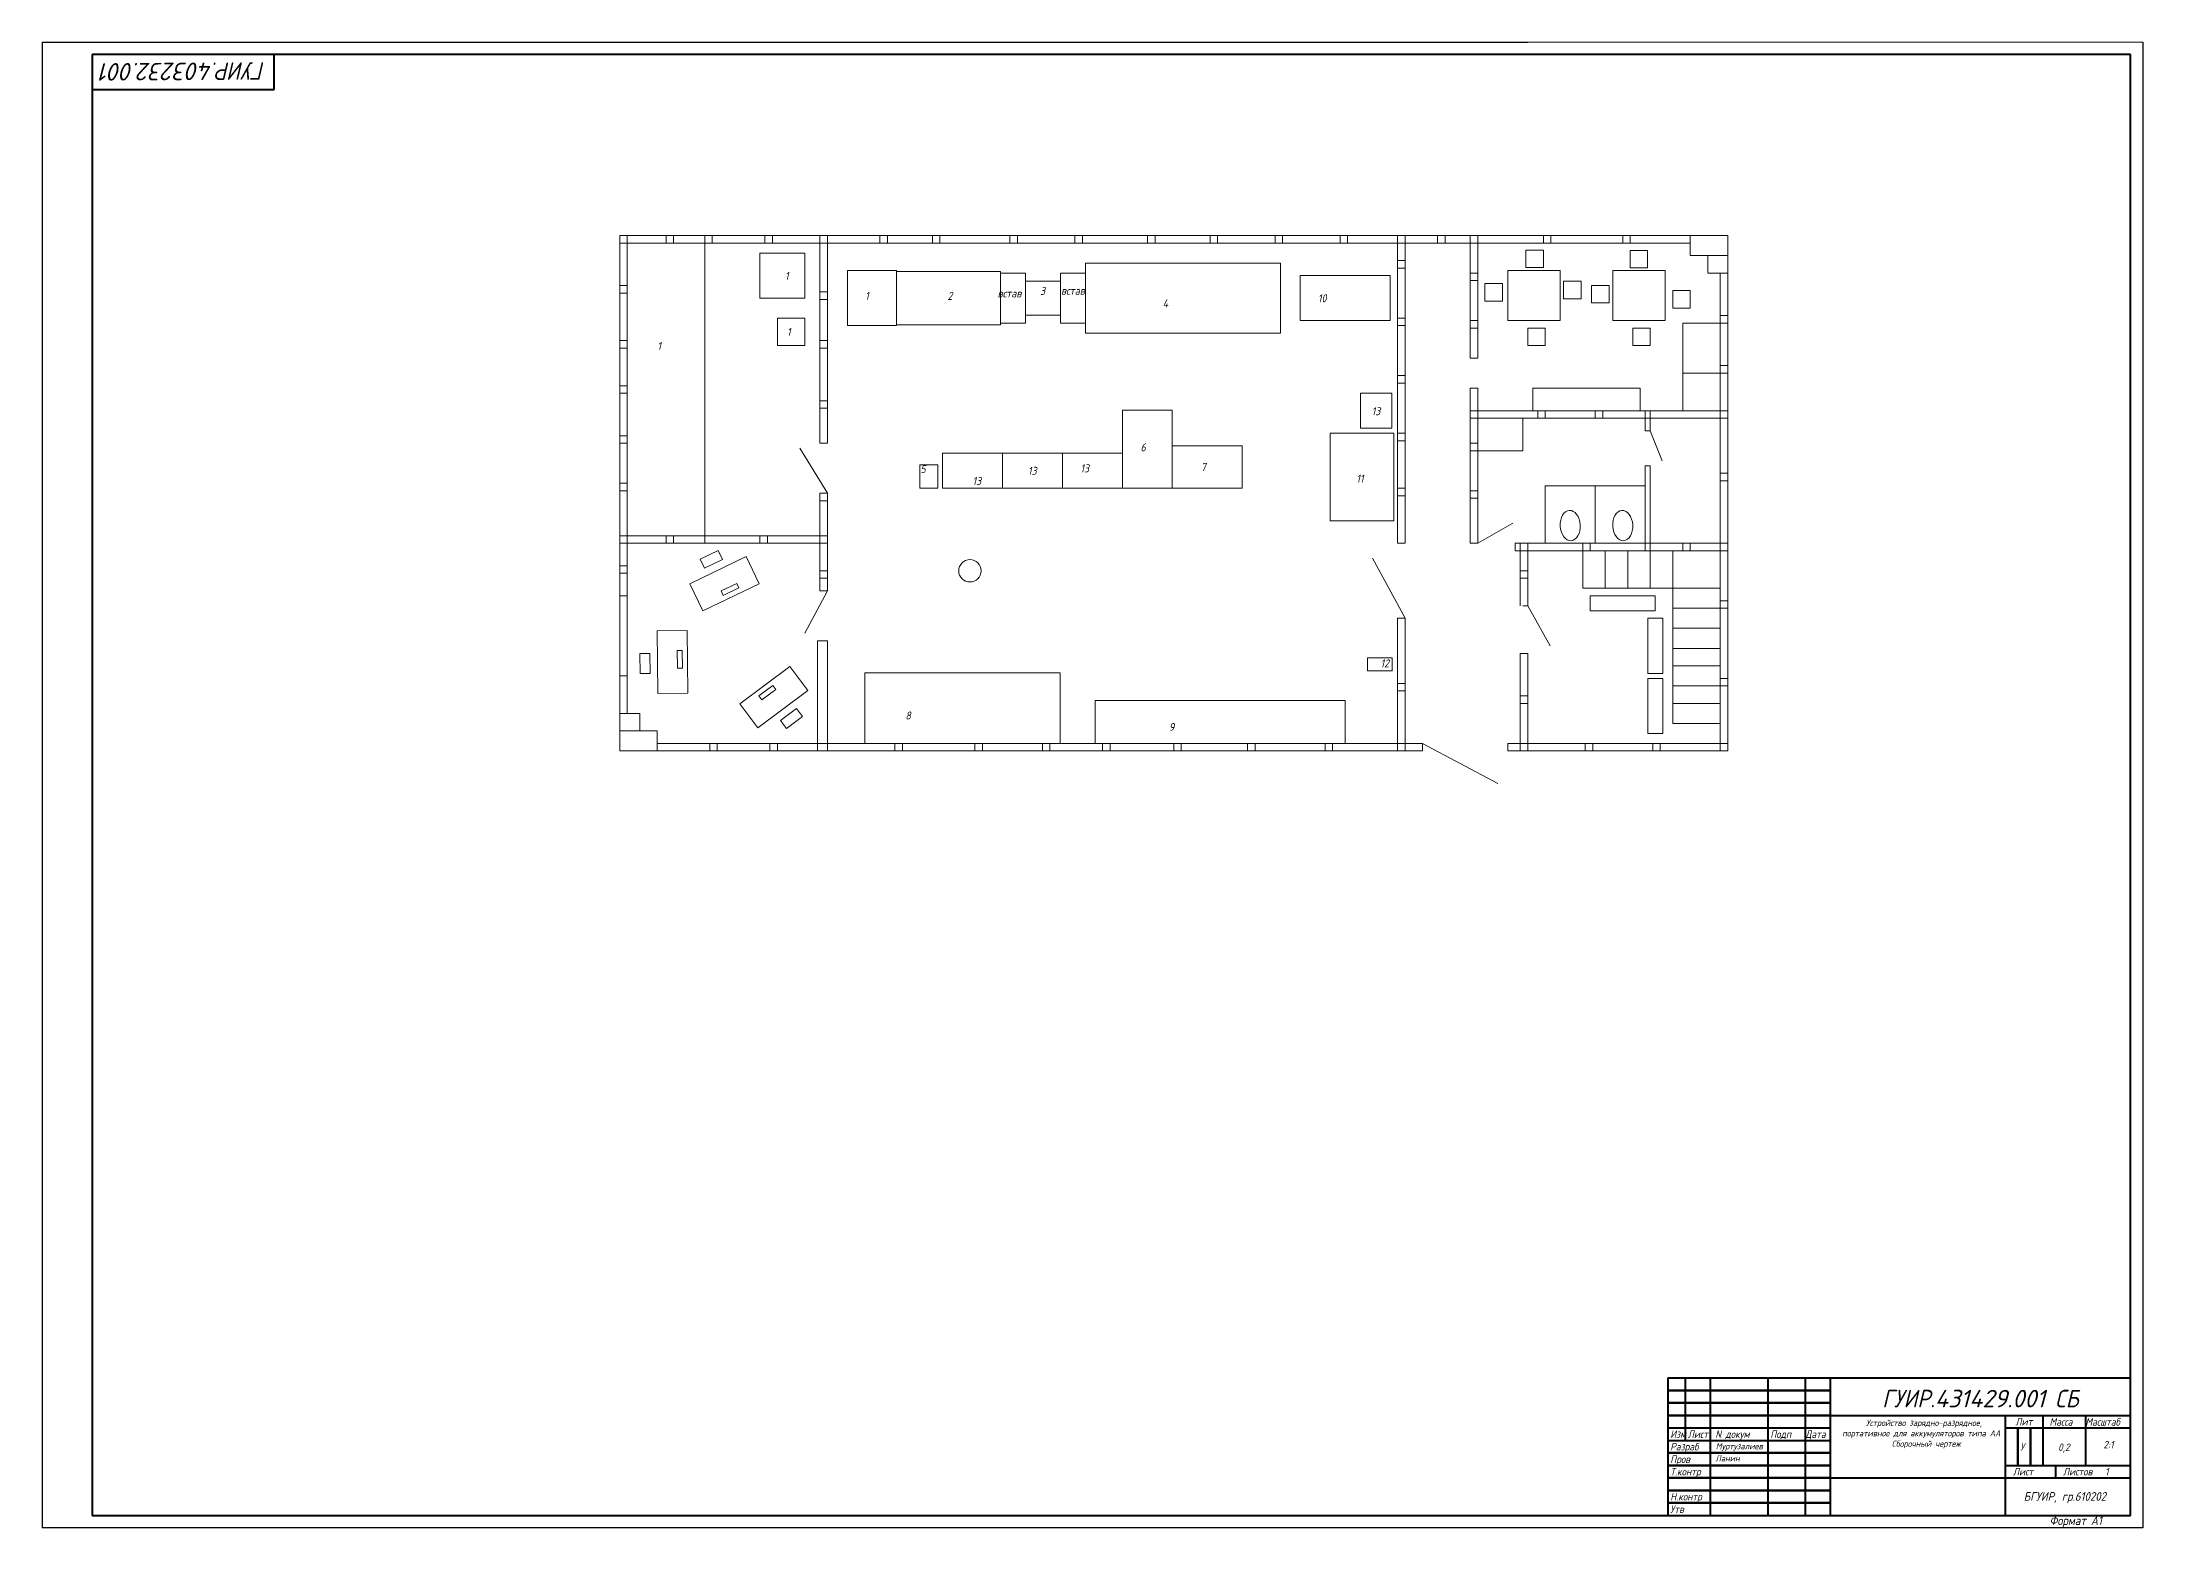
# Model space of a CAD drawing. Header units: millimetres. Extents: x 1142 to 3824, y -37 to 1280.
# Drawn here: x 1998 to 2838, y 686 to 1280 of the extents above; entities that cross this region are included whole.
import ezdxf

# ---------------------------------------------------------------- set-up
doc = ezdxf.new("R2010")
doc.units = ezdxf.units.MM
doc.header["$LTSCALE"] = 0.5
doc.layers.get('0').update_dxf_attribs({"lineweight": 60})
doc.layers.add('RAHMEN025', color=7, linetype='Continuous')
doc.layers.add('TopOverlay', color=2, linetype='Continuous')
doc.layers.add('TXT', color=220, linetype='Continuous', lineweight=20)
doc.layers.add('Рамка', color=7, linetype='Continuous', lineweight=60)
doc.styles.get("Standard").update_dxf_attribs({"font": 'isocpeui.ttf', "width": 0.9})

msp = doc.modelspace()

# ---------------------------------------------------------------- linework, layer by layer
at = {"color": 0, "lineweight": 40}
for p, q in [((2833, 1275.37), (2018, 1275.37)), ((2018, 1275.37), (2018, 691.37)), ((2090.77, 1261.37), (2090.77, 1275.37)), ((2833, 691.37), (2833, 1275.37)), ((2018, 1261.37), (2090.75, 1261.37)), ((2018, 691.37), (2833, 691.37))]:
    msp.add_line(p, q, dxfattribs=at)
at = {"color": 0}
for p, q in [((2648, 741.37), (2713, 741.37)), ((2648, 736.37), (2713, 736.37)), ((2788, 726.37), (2788, 711.37)), ((2793, 726.37), (2793, 711.37)), ((2648, 716.37), (2713, 716.37)), ((2648, 711.37), (2713, 711.37)), ((2648, 701.37), (2713, 701.37)), ((2648, 696.37), (2713, 696.37))]:
    msp.add_line(p, q, dxfattribs=at)
at = {"color": 0, "linetype": 'Continuous'}
for p, q in [((2648, 731.37), (2713, 731.37)), ((2713, 706.37), (2648, 706.37))]:
    msp.add_line(p, q, dxfattribs=at)
at = {"color": 0, "lineweight": 40}
for points in [[(2648, 746.37), (2833, 746.37)], [(2648, 746.37), (2648, 691.37)], [(2655, 746.37), (2655, 721.37)], [(2665, 746.37), (2665, 691.37)], [(2688, 746.37), (2688, 691.37)], [(2703, 746.37), (2703, 691.37)], [(2713, 691.37), (2713, 746.37)], [(2713, 731.37), (2833, 731.37)], [(2783, 691.37), (2783, 731.37)], [(2798, 731.37), (2798, 712.37), (2798, 711.37)], [(2815, 731.37), (2815, 711.37)], [(2648, 726.37), (2713, 726.37)], [(2783, 726.37), (2833, 726.37)], [(2648, 721.37), (2713, 721.37)], [(2713, 706.37), (2833, 706.37)], [(2783, 711.37), (2833, 711.37)], [(2803, 711.37), (2803, 706.37)]]:
    msp.add_lwpolyline(points, dxfattribs=at)
at = {"layer": 'RAHMEN025', "color": 0}
for p, q in [((2838, 1280.37), (2838, 686.37)), ((2838, 686.37), (1998, 686.37))]:
    msp.add_line(p, q, dxfattribs=at)
at = {"layer": 'TopOverlay', "color": 0, "lineweight": 13}
for p, q in [((2232, 1203), (2229, 1203)), ((2229, 1203), (2229, 1200)), ((2232, 1203), (2672, 1203)), ((2309, 1200), (2309, 1203)), ((2312, 1200), (2312, 1203)), ((2540, 1200), (2540, 1203)), ((2543, 1200), (2543, 1203)), ((2569, 1200), (2569, 1203)), ((2572, 1200), (2572, 1203)), ((2672, 1203), (2672, 997)), ((2229, 1140), (2229, 1200)), ((2309, 1200), (2309, 1155)), ((2312, 1200), (2312, 1120)), ((2543, 1200), (2540, 1200)), ((2540, 1200), (2540, 1080)), ((2543, 1200), (2543, 1080)), ((2569, 1154), (2569, 1200)), ((2569, 1200), (2572, 1200)), ((2572, 1200), (2572, 1154)), ((2320, 1167), (2320, 1189)), ((2320, 1189), (2339.6, 1189)), ((2339.6, 1189), (2339.6, 1167)), ((2339.6, 1167), (2320, 1167)), ((2309, 1155), (2309, 1120)), ((2572, 1154), (2569, 1154)), ((2669, 1150), (2669, 1080)), ((2229, 1106), (2229, 1140)), ((2569, 1130), (2569, 1142)), ((2569, 1142), (2572, 1142)), ((2572, 1142), (2572, 1130)), ((2572, 1133), (2569, 1133)), ((2569, 1130), (2669, 1130)), ((2569.01, 1080), (2569.01, 1130)), ((2654, 1133), (2572, 1133)), ((2572, 1130), (2572, 1080)), ((2639.01, 1130), (2639, 1133)), ((2639.01, 1130), (2639, 1125)), ((2641, 1130), (2639.01, 1130)), ((2641, 1130), (2641, 1133)), ((2641, 1130), (2641, 1125)), ((2312, 1100), (2301, 1118)), ((2309, 1120), (2312, 1120)), ((2641, 1125), (2639, 1125)), ((2641.01, 1124.98), (2645.82, 1112.93)), ((2639.01, 1080), (2639, 1111)), ((2639, 1111), (2641, 1111)), ((2641, 1111), (2641, 1080)), ((2229, 1059), (2229, 1106)), ((2599, 1080), (2599, 1103)), ((2599, 1103), (2639.01, 1103)), ((2619, 1080), (2619, 1103)), ((2309, 1080), (2309, 1100)), ((2309, 1100), (2312, 1100)), ((2312, 1080), (2312, 1100)), ((2572, 1080), (2586.05, 1088)), ((2232, 1083), (2229, 1083)), ((2232, 1080), (2229, 1080)), ((2312, 1083), (2232, 1083)), ((2312, 1080), (2232, 1080)), ((2309, 1061), (2309, 1080)), ((2312, 1080), (2312, 1061)), ((2543, 1080), (2540, 1080)), ((2572, 1080), (2569.01, 1080)), ((2669, 1080), (2587, 1080)), ((2587, 1080), (2587, 1077)), ((2669, 1077), (2587, 1077)), ((2589, 1055), (2589, 1077)), ((2592, 1062), (2592, 1077)), ((2609, 1080), (2669, 1080)), ((2614, 1062), (2614, 1077)), ((2623, 1062), (2623, 1077)), ((2632, 1062), (2632, 1077)), ((2639, 1077), (2639, 1080)), ((2669, 1080), (2639.01, 1080)), ((2641, 1080), (2641, 1077)), ((2641, 1062), (2641, 1077)), ((2650, 1062), (2650, 1077)), ((2669, 1080), (2672, 1080)), ((2669, 1077), (2672, 1077)), ((2543, 1050), (2530, 1074)), ((2229, 997), (2229, 1059)), ((2312, 1061), (2303, 1044)), ((2312, 1061), (2309, 1061)), ((2592, 1062), (2592, 1055)), ((2614, 1062), (2650, 1062)), ((2650, 1062), (2650, 1008)), ((2650, 1062), (2669, 1062)), ((2540, 1000), (2540, 1050)), ((2540, 1050), (2543, 1050)), ((2543, 1050), (2543, 1000)), ((2592, 1055), (2590, 1055)), ((2601, 1039), (2592, 1055)), ((2650, 1054), (2669, 1054)), ((2650, 1046), (2669, 1046)), ((2308, 1000), (2308, 1041)), ((2312, 1041), (2308, 1041)), ((2312, 1041), (2312, 1000)), ((2589, 1000), (2589, 1036)), ((2589, 1036), (2592, 1036)), ((2592, 1000), (2592, 1036)), ((2592, 1036), (2592, 1036)), ((2650, 1038), (2669, 1038)), ((2650, 1031), (2669, 1031)), ((2650, 1023), (2669, 1023)), ((2650, 1016), (2669, 1016)), ((2312, 1000), (2308, 1000)), ((2312, 1000), (2308, 1000)), ((2308, 1000), (2308, 997)), ((2312, 1000), (2312, 997)), ((2543, 1000), (2540, 1000)), ((2540, 997), (2540, 1000)), ((2550, 997), (2550, 1000)), ((2550, 1000), (2580, 984)), ((2584, 997), (2584, 1000)), ((2669, 1000), (2589, 1000)), ((2592, 1000), (2589, 1000)), ((2589, 1000), (2589, 997)), ((2669, 1000), (2609, 1000)), ((2650, 1008), (2669, 1008)), ((2669, 1000), (2669, 997)), ((2550, 997), (2229, 997)), ((2543, 997), (2540, 997)), ((2672, 997), (2584, 997))]:
    msp.add_line(p, q, dxfattribs=at)
for points in [[(2232, 1203), (2229, 1203), (2229, 1200), (2232, 1200)], [(2250.5, 1203), (2247.5, 1203), (2247.5, 1200), (2250.5, 1200)], [(2266, 1203), (2263, 1203), (2263, 1200), (2266, 1200)], [(2290, 1203), (2287, 1203), (2287, 1200), (2290, 1200)], [(2336, 1203), (2333, 1203), (2333, 1200), (2336, 1200)], [(2357, 1203), (2354, 1203), (2354, 1200), (2357, 1200)], [(2388, 1203), (2385, 1203), (2385, 1200), (2388, 1200)], [(2414, 1203), (2411, 1203), (2411, 1200), (2414, 1200)], [(2443, 1203), (2440, 1203), (2440, 1200), (2443, 1200)], [(2468, 1203), (2465, 1203), (2465, 1200), (2468, 1200)], [(2494, 1203), (2491, 1203), (2491, 1200), (2494, 1200)], [(2520, 1203), (2517, 1203), (2517, 1200), (2520, 1200)], [(2559, 1203), (2556, 1203), (2556, 1200), (2559, 1200)], [(2601.28, 1203), (2598.28, 1203), (2598.28, 1200), (2601.28, 1200)], [(2633, 1203), (2630, 1203), (2630, 1200), (2633, 1200)], [(2657, 1203), (2657, 1195), (2672, 1195), (2672, 1203)], [(2232, 1200), (2263, 1200), (2263, 1080), (2232, 1080)], [(2303, 1196), (2285, 1196), (2285, 1178), (2303, 1178)], [(2543, 1193), (2540, 1193), (2540, 1190), (2543, 1190)], [(2591.28, 1197.18), (2598.28, 1197.18), (2598.28, 1190.18), (2591.28, 1190.18)], [(2632.94, 1197.1), (2639.94, 1197.1), (2639.94, 1190.1), (2632.94, 1190.1)], [(2381.2, 1188.7), (2339.6, 1188.7), (2339.6, 1167.3), (2381.2, 1167.3)], [(2381.2, 1188), (2391.2, 1188), (2391.2, 1168), (2381.2, 1168)], [(2391.2, 1184.8), (2405.2, 1184.8), (2405.2, 1171.2), (2391.2, 1171.2)], [(2405.2, 1188), (2415.2, 1188), (2415.2, 1168), (2405.2, 1168)], [(2415.2, 1192), (2493.2, 1192), (2493.2, 1164), (2415.2, 1164)], [(2501, 1169), (2537, 1169), (2537, 1187), (2501, 1187)], [(2572, 1188), (2569, 1188), (2569, 1185), (2572, 1185)], [(2584, 1189), (2605, 1189), (2605, 1169), (2584, 1169)], [(2606.32, 1184.78), (2613.32, 1184.78), (2613.32, 1177.78), (2606.32, 1177.78)], [(2626, 1189), (2647, 1189), (2647, 1169), (2626, 1169)], [(2232, 1183), (2229, 1183), (2229, 1180), (2232, 1180)], [(2312, 1180.5), (2309, 1180.5), (2309, 1177.5), (2312, 1177.5)], [(2574.9, 1183.81), (2581.9, 1183.81), (2581.9, 1176.81), (2574.9, 1176.81)], [(2617.55, 1183.1), (2624.55, 1183.1), (2624.55, 1176.1), (2617.55, 1176.1)], [(2650, 1181), (2657, 1181), (2657, 1174), (2650, 1174)], [(2303, 1159), (2292, 1159), (2292, 1170), (2303, 1170)], [(2543, 1170), (2540, 1170), (2540, 1167), (2543, 1167)], [(2572, 1169), (2569, 1169), (2569, 1166), (2572, 1166)], [(2669, 1168), (2654, 1168), (2654, 1133), (2669, 1133)], [(2672, 1171), (2669, 1171), (2669, 1168), (2672, 1168)], [(2232, 1161), (2229, 1161), (2229, 1158), (2232, 1158)], [(2312, 1161), (2309, 1161), (2309, 1158), (2312, 1158)], [(2592, 1166), (2599, 1166), (2599, 1159), (2592, 1159)], [(2634, 1166), (2641, 1166), (2641, 1159), (2634, 1159)], [(2672, 1151), (2669, 1151), (2669, 1148), (2672, 1148)], [(2232, 1143), (2229, 1143), (2229, 1140), (2232, 1140)], [(2543, 1147), (2540, 1147), (2540, 1144), (2543, 1144)], [(2654, 1133), (2669, 1133), (2669, 1148), (2654, 1148)], [(2312, 1137), (2309, 1137), (2309, 1134), (2312, 1134)], [(2537.73, 1140.01), (2525.13, 1140.01), (2525.13, 1126.01), (2537.73, 1126.01)], [(2594, 1133), (2637, 1133), (2637, 1142), (2594, 1142)], [(2430, 1133.21), (2449.8, 1133.21), (2449.8, 1102.01), (2430, 1102.01)], [(2572, 1130), (2589.99, 1130), (2589.99, 1117), (2572, 1117)], [(2599, 1133), (2596, 1133), (2596, 1130), (2599, 1130)], [(2622, 1133), (2619, 1133), (2619, 1130), (2622, 1130)], [(2672, 1133), (2669, 1133), (2669, 1130), (2672, 1130)], [(2232, 1123), (2229, 1123), (2229, 1120), (2232, 1120)], [(2477.8, 1119.01), (2449.8, 1119.01), (2449.8, 1102.01), (2477.8, 1102.01)], [(2538.5, 1124), (2538.5, 1089), (2513, 1089), (2513, 1124)], [(2543, 1124), (2540, 1124), (2540, 1121), (2543, 1121)], [(2572.01, 1120), (2569.01, 1120), (2569.01, 1117), (2572.01, 1117)], [(2356.2, 1111.4), (2349, 1111.4), (2349, 1102), (2356.2, 1102)], [(2358, 1102.01), (2382, 1102.01), (2382, 1116.01), (2358, 1116.01)], [(2382, 1102), (2406, 1102), (2406, 1116), (2382, 1116)], [(2406, 1102.01), (2430, 1102.01), (2430, 1116.01), (2406, 1116.01)], [(2232, 1104), (2229, 1104), (2229, 1101), (2232, 1101)], [(2543, 1102), (2540, 1102), (2540, 1099), (2543, 1099)], [(2572.01, 1101), (2569.01, 1101), (2569.01, 1098), (2572.01, 1098)], [(2672, 1108), (2669, 1108), (2669, 1105), (2672, 1105)], [(2312, 1100), (2309, 1100), (2309, 1097), (2312, 1097)], [(2250.5, 1083), (2247.5, 1083), (2247.5, 1080), (2250.5, 1080)], [(2262.91, 1069.99), (2261.17, 1073.59), (2268.38, 1077.06), (2270.12, 1073.45)], [(2288, 1083), (2285, 1083), (2285, 1080), (2288, 1080)], [(2592, 1080), (2589, 1080), (2589, 1077), (2592, 1077)], [(2617, 1080), (2614, 1080), (2614, 1077), (2617, 1077)], [(2657, 1080), (2654, 1080), (2654, 1077), (2657, 1077)], [(2232, 1071), (2229, 1071), (2229, 1068), (2232, 1068)], [(2262.2, 1053), (2257, 1063.81), (2279.53, 1074.65), (2284.73, 1063.84)], [(2312, 1069), (2309, 1069), (2309, 1066), (2312, 1066)], [(2592, 1069), (2589, 1069), (2589, 1066), (2592, 1066)], [(2229, 1059), (2232, 1059), (2232, 1027), (2229, 1027)], [(2270.35, 1059.14), (2269.48, 1060.94), (2275.79, 1063.97), (2276.65, 1062.17)], [(2617, 1059), (2643, 1059), (2643, 1053), (2617, 1053)], [(2646, 1028), (2640, 1028), (2640, 1050), (2646, 1050)], [(2672, 1057), (2669, 1057), (2669, 1054), (2672, 1054)], [(2256.18, 1020.14), (2244.18, 1020), (2243.9, 1045), (2255.9, 1045.14)], [(2241.09, 1027.96), (2237.09, 1027.92), (2237, 1035.92), (2241, 1035.96)], [(2254.07, 1030.11), (2252.07, 1030.09), (2251.99, 1037.09), (2253.99, 1037.11)], [(2528, 1029), (2537.8, 1029), (2537.8, 1034.2), (2528, 1034.2)], [(2297, 1030.8), (2304.2, 1021.2), (2284.2, 1006.2), (2277, 1015.8)], [(2327, 1028.2), (2405.1, 1028.2), (2405.1, 1000), (2327, 1000)], [(2646, 1004), (2640, 1004), (2640, 1026), (2646, 1026)], [(2672, 1026), (2669, 1026), (2669, 1023), (2672, 1023)], [(2290.2, 1023.2), (2291.4, 1021.6), (2285.8, 1017.4), (2284.6, 1019)], [(2419, 1017.2), (2519, 1017.2), (2519, 1000), (2419, 1000)], [(2543, 1024), (2540, 1024), (2540, 1021), (2543, 1021)], [(2592, 1019), (2589, 1019), (2589, 1016), (2592, 1016)], [(2299.6, 1014), (2302, 1010.8), (2295.6, 1006), (2293.2, 1009.2)], [(2229, 1005), (2229, 997), (2244, 997), (2244, 1005)], [(2268, 1000), (2265, 1000), (2265, 997), (2268, 997)], [(2292, 1000), (2289, 1000), (2289, 997), (2292, 997)], [(2342, 1000), (2339, 1000), (2339, 997), (2342, 997)], [(2374, 1000), (2371, 1000), (2371, 997), (2374, 997)], [(2401, 1000), (2398, 1000), (2398, 997), (2401, 997)], [(2425, 1000), (2422, 1000), (2422, 997), (2425, 997)], [(2543, 1000), (2450.5, 1000), (2450.5, 997), (2543, 997)], [(2453.5, 1000), (2450.5, 1000), (2450.5, 997), (2453.5, 997)], [(2483, 1000), (2480, 1000), (2480, 997), (2483, 997)], [(2514, 1000), (2511, 1000), (2511, 997), (2514, 997)], [(2592, 1000), (2672, 1000), (2672, 997), (2592, 997)], [(2618, 1000), (2615, 1000), (2615, 997), (2618, 997)], [(2645, 1000), (2642, 1000), (2642, 997), (2645, 997)], [(2672, 1000), (2669, 1000), (2669, 997), (2672, 997)]]:
    msp.add_lwpolyline(points, close=True, dxfattribs=at)
for points in [[(2664, 1195), (2664, 1188), (2672, 1188), (2672, 1203)], [(2232, 1012), (2232, 1200), (2657, 1200)], [(2669, 1188), (2669, 1000), (2584, 1000)], [(2237, 1005), (2237, 1012), (2229, 1012), (2229, 997), (2237, 997)], [(2540, 1000), (2244, 1000)], [(2550, 1000), (2543, 1000)]]:
    msp.add_lwpolyline(points, dxfattribs=at)
msp.add_circle((2369, 1069), 4.47, dxfattribs=at)
for centre in [(2609.01, 1087.08), (2630.01, 1087.08)]:
    msp.add_ellipse(centre, major_axis=(-0.36, 6.07), ratio=0.657596, start_param=-3.141592653589793, end_param=3.141592653589793, dxfattribs=at)
at = {"layer": 'TXT', "color": 0}
msp.add_line((2592, 1280.37), (2838, 1280.37), dxfattribs=at)
at = {"layer": 'Рамка', "color": 0, "lineweight": -2}
for q in [(1998, 686.37), (2592, 1280.37)]:
    msp.add_line((1998, 1280.37), q, dxfattribs=at)

# ---------------------------------------------------------------- texts
at = {"color": 0, "width": 0.9}
for s, height, p in [('Изм', 3, (2649, 722.37)), ('Лист', 3, (2656, 722.37)), ('N докум', 3, (2667, 722.37)), ('Подп', 3, (2689, 722.37)), ('Дата', 3, (2703, 722.37)), ('Лит', 3, (2787, 727.37)), ('Масса', 3, (2800.63, 727.28)), ('Масштаб', 3, (2815, 727.28)), ('Разраб', 3, (2649, 717.37)), ('Пров', 3, (2649, 712.37)), ('Ланин', 2.5, (2667.04, 712.96)), ('Муртузалиев', 2.5, (2667.19, 717.82)), ('у', 3, (2789.17, 718.19)), ('0,2', 3, (2804.09, 717.14)), ('2:1', 3, (2822.15, 718.14)), ('Т.контр', 3, (2649, 707.37)), ('Лист', 3, (2786, 707.37)), ('Листов   1', 3, (2806, 707.37)), ('Н.контр', 3, (2649, 697.37)), ('БГУИР, гр.610202', 3.5, (2790.3, 697.22)), ('Утв', 3, (2649, 692.37))]:
    msp.add_text(s, height=height, dxfattribs=at).set_placement(p)
at = {"color": 0, "linetype": 'Continuous', "lineweight": 70, "width": 0.9}
msp.add_text('Формат А1', height=3.5, dxfattribs=at).set_placement((2800.66, 687.57))
at = {"color": 0, "insert": (2054.41, 1268.63), "char_height": 7, "width": 120, "attachment_point": 5, "rotation": 180.37632}
msp.add_mtext('{\\fISOCPEUR|b0|i1|c204|p34;ГУИР}.{\\W1;\\C256;403232.001}', dxfattribs=at)
at = {"color": 0, "insert": (2773, 738.1), "char_height": 7, "width": 120, "attachment_point": 5}
msp.add_mtext('{\\fISOCPEUR|b0|i1|c204|p34;ГУИР}.{\\W1;\\C256;4\\fISOCPEUR|b0|i1|c204|p34;31429\\fISOCPEUR|b0|i1|c0|p34;.001\\fISOCPEUR|b0|i1|c204|p34;\\W0.9;\\C0; СБ}', dxfattribs=at)
at = {"color": 0, "lineweight": 20, "insert": (2710.11, 729.64), "char_height": 5, "width": 76.0381, "attachment_point": 1}
msp.add_mtext('{\\fISOCPEUR|b0|i1|c204|p34;      \\H0.5x;Устройство зарядно-разрядное, \\P\\pxt1;     портативное для аккумуляторов типа АА\\P\\ptz;                  Сборочный чертеж\\H2x; }', dxfattribs=at)
at = {"layer": 'TopOverlay', "color": 0, "lineweight": 13, "width": 0.9}
for s, p in [('1', (2295.04, 1185.29)), ('1', (2327.1, 1177.32)), ('2', (2360.04, 1177.29)), ('встав', (2380.06, 1178.27)), ('3', (2397.04, 1179.29)), ('встав', (2405.42, 1179.36)), ('4', (2446.04, 1174.29)), ('10', (2508.13, 1176.33)), ('1', (2244.04, 1157.29)), ('1', (2295.87, 1162.9)), ('13', (2529.64, 1131.19)), ('6', (2437.21, 1116.74)), ('5', (2349.18, 1108.05)), ('13', (2392.18, 1107.35)), ('13', (2413.18, 1108.36)), ('7', (2461.34, 1108.93)), ('13', (2370.04, 1103.31)), ('11', (2523.49, 1104.27)), ('12', (2533.16, 1030.38)), ('8', (2343.18, 1009.55)), ('9', (2448.56, 1004.93))]:
    msp.add_text(s, height=3.2, dxfattribs=at).set_placement(p)

doc.saveas('drawing.dxf')
